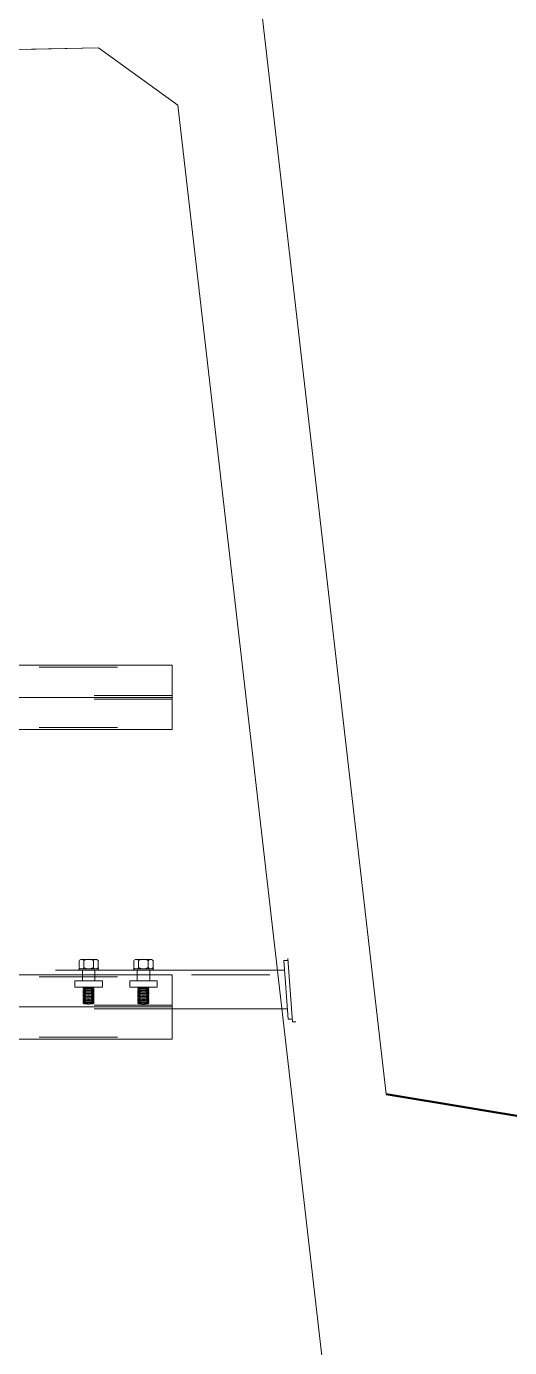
# Model space of a CAD drawing. Header units: metres. Extents: x -1215.1 to -1160.7, y 0 to 26.6.
# Drawn here: x -1202.219 to -1201.601, y 19.946 to 21.636 of the extents above; entities that cross this region are included whole.
import ezdxf

# ---------------------------------------------------------------- set-up
doc = ezdxf.new("R2010")
doc.units = ezdxf.units.M
doc.linetypes.add('Hidden - Small', pattern=[0.002294, 0.0015, -0.0007938])
doc.linetypes.add('JacobsDash', pattern=[0.0045, 0.003, -0.0015])
for name, color, linetype, lineweight in [('A-DETL', 7, 'Continuous', 13), ('S-BEAM', 7, 'Continuous', 50), ('S-BEAM-HDLN', 7, 'JacobsDash', 18)]:
    doc.layers.add(name, color=color, linetype=linetype, lineweight=lineweight)

# ---------------------------------------------------------------- blocks, each defined once
blk = doc.blocks.new('06_SFR_GCT_Girder_SuperT_BR08Edge_CS - Super T - 1815-6267993-DRG-2873122 - SECTION 1')
at = {"layer": 'S-BEAM', "lineweight": 18}
for p, q in [((-1201.7588, 20.27), (-1201.9206, 21.6775)), ((-1202.5101, 21.6007), (-1202.1265, 21.6083)), ((-1202.1265, 21.6083), (-1202.0251, 21.5353)), ((-1202.0251, 21.5353), (-1201.8373, 19.9017)), ((-1201.4924, 20.2257), (-1201.7588, 20.27))]:
    blk.add_line(p, q, dxfattribs=at)
at = {"layer": 'S-BEAM'}
for q in [(-1201.4924, 20.2257), (-1201.7588, 20.27)]:
    blk.add_line((-1201.7588, 20.2701), q, dxfattribs=at)
at = {"layer": 'S-BEAM-HDLN'}
blk.add_line((-1202.1268, 21.6084), (-1202.5101, 21.6007), dxfattribs=at)

msp = doc.modelspace()

# ---------------------------------------------------------------- linework, layer by layer
at = {"layer": 'A-DETL'}
for p, q in [((-1203.0023, 20.8187), (-1202.0323, 20.8187)), ((-1202.0323, 20.8187), (-1202.0323, 20.7367)), ((-1203.0023, 20.7367), (-1202.0323, 20.7367)), ((-1201.8897, 20.4412), (-1201.8841, 20.3661)), ((-1201.8897, 20.4412), (-1201.8844, 20.4412)), ((-1201.8846, 20.4438), (-1201.8785, 20.3625)), ((-1203.0023, 20.4227), (-1202.0323, 20.4227)), ((-1202.1817, 20.4287), (-1201.8888, 20.4287)), ((-1202.0323, 20.4227), (-1202.0323, 20.3407)), ((-1202.0323, 20.3792), (-1201.8851, 20.3792)), ((-1201.8841, 20.3661), (-1201.8788, 20.3661)), ((-1201.8785, 20.3625), (-1201.8745, 20.3625)), ((-1203.0023, 20.3407), (-1202.0323, 20.3407))]:
    msp.add_line(p, q, dxfattribs=at)
at = {"layer": 'A-DETL', "linetype": 'JacobsDash', "lineweight": 9}
for p, q in [((-1203.0023, 20.8162), (-1202.0323, 20.8162)), ((-1202.0323, 20.7802), (-1203.0023, 20.7802)), ((-1202.0323, 20.7752), (-1203.0023, 20.7752)), ((-1203.0023, 20.7392), (-1202.0323, 20.7392)), ((-1203.0023, 20.4202), (-1202.0323, 20.4202)), ((-1202.0323, 20.3842), (-1203.0023, 20.3842)), ((-1202.0323, 20.3792), (-1203.0023, 20.3792)), ((-1203.0023, 20.3432), (-1202.0323, 20.3432))]:
    msp.add_line(p, q, dxfattribs=at)
at = {"layer": 'A-DETL', "lineweight": 9}
for p, q in [((-1202.0323, 20.7777), (-1203.0023, 20.7777)), ((-1202.1518, 20.4307), (-1202.1265, 20.4307)), ((-1202.1518, 20.4287), (-1202.1518, 20.4307)), ((-1202.1515, 20.4408), (-1202.1515, 20.4323)), ((-1202.1484, 20.4425), (-1202.1392, 20.4425)), ((-1202.1484, 20.4425), (-1202.1392, 20.4425)), ((-1202.1484, 20.4307), (-1202.1392, 20.4307)), ((-1202.1454, 20.4408), (-1202.1454, 20.4323)), ((-1202.1392, 20.4425), (-1202.1299, 20.4425)), ((-1202.1392, 20.4425), (-1202.1299, 20.4425)), ((-1202.1392, 20.4307), (-1202.1299, 20.4307)), ((-1202.133, 20.4408), (-1202.133, 20.4323)), ((-1202.1269, 20.4408), (-1202.1269, 20.4323)), ((-1202.1265, 20.4287), (-1202.1265, 20.4307)), ((-1202.0818, 20.4307), (-1202.0565, 20.4307)), ((-1202.0818, 20.4287), (-1202.0818, 20.4307)), ((-1202.0815, 20.4408), (-1202.0815, 20.4323)), ((-1202.0784, 20.4425), (-1202.0692, 20.4425)), ((-1202.0784, 20.4425), (-1202.0692, 20.4425)), ((-1202.0784, 20.4307), (-1202.0692, 20.4307)), ((-1202.0754, 20.4408), (-1202.0754, 20.4323)), ((-1202.0692, 20.4425), (-1202.0599, 20.4425)), ((-1202.0692, 20.4425), (-1202.0599, 20.4425)), ((-1202.0692, 20.4307), (-1202.0599, 20.4307)), ((-1202.063, 20.4408), (-1202.063, 20.4323)), ((-1202.0569, 20.4408), (-1202.0569, 20.4323)), ((-1202.0565, 20.4287), (-1202.0565, 20.4307)), ((-1202.1265, 20.4287), (-1202.1518, 20.4287)), ((-1202.0565, 20.4287), (-1202.0818, 20.4287)), ((-1202.0323, 20.3817), (-1203.0023, 20.3817))]:
    msp.add_line(p, q, dxfattribs=at)
at = {"layer": 'A-DETL', "linetype": 'Hidden - Small', "lineweight": 9}
for p, q in [((-1202.1217, 20.4152), (-1202.1567, 20.4152)), ((-1202.1567, 20.4072), (-1202.1567, 20.4152)), ((-1202.1472, 20.4152), (-1202.1472, 20.4287)), ((-1202.1312, 20.4152), (-1202.1312, 20.4287)), ((-1202.1217, 20.4072), (-1202.1217, 20.4152)), ((-1202.0517, 20.4152), (-1202.0867, 20.4152)), ((-1202.0867, 20.4072), (-1202.0867, 20.4152)), ((-1202.0772, 20.4152), (-1202.0772, 20.4287)), ((-1202.0612, 20.4152), (-1202.0612, 20.4287)), ((-1202.0517, 20.4072), (-1202.0517, 20.4152)), ((-1202.1567, 20.4072), (-1202.1217, 20.4072)), ((-1202.0867, 20.4072), (-1202.0517, 20.4072))]:
    msp.add_line(p, q, dxfattribs=at)
at = {"layer": 'A-DETL', "linetype": 'JacobsDash'}
msp.add_line((-1202.0078, 20.4227), (-1201.8883, 20.4227), dxfattribs=at)
at = {"layer": 'A-DETL', "lineweight": 9}
for centre, radius, start, end in [((-1202.1484, 20.4389), 0.00364, 32.1355, 147.8645), ((-1202.1484, 20.4342), 0.00364, 212.1355, 327.8645), ((-1202.1392, 20.4313), 0.0114, 57.2084, 122.7916), ((-1202.1392, 20.4418), 0.0114, 237.2084, 302.7916), ((-1202.1299, 20.4389), 0.00364, 32.1346, 147.8654), ((-1202.1299, 20.4389), 0.00364, 32.1346, 147.8654), ((-1202.1299, 20.4342), 0.00364, 212.1346, 327.8654), ((-1202.1299, 20.4342), 0.00364, 212.1346, 327.8654), ((-1202.0784, 20.4389), 0.00364, 32.1355, 147.8645), ((-1202.0784, 20.4342), 0.00364, 212.1355, 327.8645), ((-1202.0692, 20.4313), 0.0114, 57.2084, 122.7916), ((-1202.0692, 20.4418), 0.0114, 237.2084, 302.7916), ((-1202.0599, 20.4389), 0.00364, 32.1346, 147.8654), ((-1202.0599, 20.4389), 0.00364, 32.1346, 147.8654), ((-1202.0599, 20.4342), 0.00364, 212.1346, 327.8654), ((-1202.0599, 20.4342), 0.00364, 212.1346, 327.8654)]:
    msp.add_arc(centre, radius, start, end, dxfattribs=at)
at = {"layer": 'A-DETL', "linetype": 'JacobsDash', "lineweight": 9}
for centre in [(-1202.1394, 20.4064), (-1202.0694, 20.4064)]:
    msp.add_ellipse(centre, major_axis=(0.00694, 0), ratio=0.155559, start_param=2.351216, end_param=7.073562, dxfattribs=at)
for centre, ratio in [((-1202.1394, 20.4045), 0.253311), ((-1202.1394, 20.4027), 0.285201), ((-1202.1394, 20.4008), 0.285201), ((-1202.1394, 20.399), 0.285201), ((-1202.1394, 20.3971), 0.285201), ((-1202.1394, 20.3953), 0.285201), ((-1202.0694, 20.4045), 0.253311), ((-1202.0694, 20.4027), 0.285201), ((-1202.0694, 20.4008), 0.285201), ((-1202.0694, 20.399), 0.285201), ((-1202.0694, 20.3971), 0.285201), ((-1202.0694, 20.3953), 0.285201), ((-1202.1394, 20.3934), 0.285201), ((-1202.1394, 20.3916), 0.285201), ((-1202.1394, 20.3897), 0.285201), ((-1202.1394, 20.3879), 0.285201), ((-1202.1394, 20.3865), 0.147434), ((-1202.0694, 20.3934), 0.285201), ((-1202.0694, 20.3916), 0.285201), ((-1202.0694, 20.3897), 0.285201), ((-1202.0694, 20.3879), 0.285201), ((-1202.0694, 20.3865), 0.147434)]:
    msp.add_ellipse(centre, major_axis=(0.00694, 0), ratio=ratio, dxfattribs=at)

# ---------------------------------------------------------------- block references
at = {"layer": 'S-BEAM-HDLN'}
msp.add_blockref('06_SFR_GCT_Girder_SuperT_BR08Edge_CS - Super T - 1815-6267993-DRG-2873122 - SECTION 1', (0, 0), dxfattribs=at)

doc.saveas('drawing.dxf')
